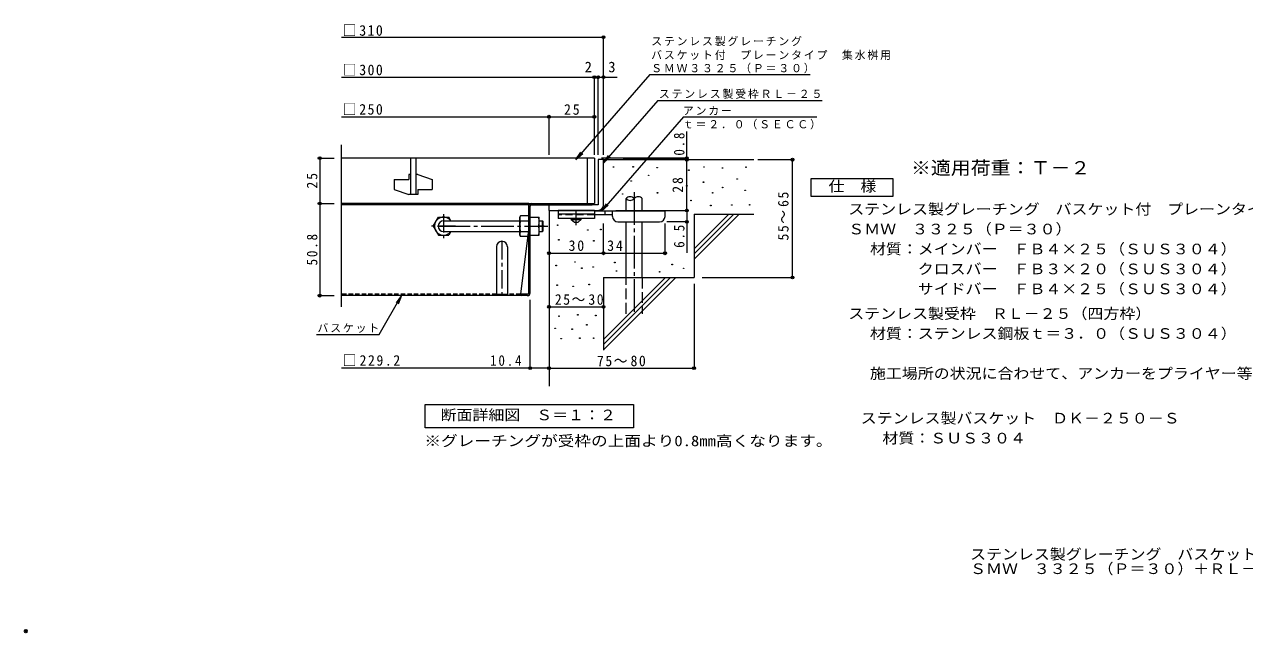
# Model space of a CAD drawing. Units: millimetres on the paper, enlarged 4 times, with parts at other scales. Extents: x -1190 to 910, y -842 to 650.
# Drawn here: x -1190 to 157, y -842 to -171 of the extents above; entities that cross this region are included whole.
import ezdxf
from ezdxf.enums import TextEntityAlignment as Align

# ---------------------------------------------------------------- set-up
doc = ezdxf.new("R2010")
doc.units = ezdxf.units.MM
doc.header["$LTSCALE"] = 4
doc.header["$PDMODE"] = 32
doc.header["$PDSIZE"] = 3.2
for name, pattern in [('CHAIN1', [8, 5, -1, 1, -1]), ('CHAIN2', [12, 9, -1, 1, -1]), ('DASHED1', [1.8, 1.2, -0.6]), ('DASHED2', [3, 2, -1]), ('DASHED3', [4, 3, -1])]:
    doc.linetypes.add(name, pattern=pattern)
for name, color, linetype, lineweight in [('D-0_芯', 7, 'Continuous', 9), ('D-1_躯体', 2, 'Continuous', 9), ('D-2_仕上', 3, 'Continuous', 9), ('D-4_その他', 7, 'Continuous', 9), ('D-5_文字', 7, 'Continuous', 9), ('D-6_寸法', 6, 'Continuous', 9), ('D-7_ハッチ', 2, 'Continuous', 9), ('D-8_記号', 2, 'Continuous', 9), ('D-9_0-HOJO', 4, 'Continuous', 9), ('D-B_7-WAKU-T', 2, 'Continuous', 9)]:
    doc.layers.add(name, color=color, linetype=linetype, lineweight=lineweight)
doc.layers.add('F-5_F-5ﾚｲﾔ', color=2, linetype='Continuous')
doc.layers.add('F-F_F-Fﾚｲﾔ', color=7, linetype='Continuous')
doc.styles.add('ＭＳ ゴシック', font='')
doc.styles.get('ＭＳ ゴシック').set_extended_font_data('MS Gothic')

msp = doc.modelspace()

# ---------------------------------------------------------------- linework, layer by layer
at = {"layer": 'D-0_芯'}
for points in [[(-539.584, -328.3), (-539.584, -327.7), (-538.984, -327.7), (-538.984, -328.3)], [(-517.928, -328.029), (-517.928, -327.429), (-517.328, -327.429), (-517.328, -328.029)], [(-491.4, -329.112), (-491.4, -328.512), (-490.8, -328.512), (-490.8, -329.112)], [(-456.48, -331.819), (-456.48, -331.219), (-455.88, -331.219), (-455.88, -331.819)], [(-439.696, -328.3), (-439.696, -327.7), (-439.096, -327.7), (-439.096, -328.3)], [(-419.394, -329.383), (-419.394, -328.782), (-418.794, -328.782), (-418.794, -329.383)], [(-393.407, -328.57), (-393.407, -327.97), (-392.807, -327.97), (-392.807, -328.57)], [(-520.094, -343.73), (-520.094, -343.129), (-519.494, -343.129), (-519.494, -343.73)], [(-500.874, -337.503), (-500.874, -336.903), (-500.274, -336.903), (-500.274, -337.503)], [(-458.645, -349.143), (-458.645, -348.543), (-458.045, -348.543), (-458.045, -349.143)], [(-440.238, -345.083), (-440.238, -344.483), (-439.638, -344.483), (-439.638, -345.083)], [(-403.152, -341.564), (-403.152, -340.964), (-402.552, -340.964), (-402.552, -341.564)], [(-529.568, -358.077), (-529.568, -357.476), (-528.968, -357.476), (-528.968, -358.077)], [(-491.129, -356.723), (-491.129, -356.123), (-490.529, -356.123), (-490.529, -356.723)], [(-430.222, -356.723), (-430.222, -356.123), (-429.622, -356.123), (-429.622, -356.723)], [(-419.123, -351.038), (-419.123, -350.438), (-418.523, -350.438), (-418.523, -351.038)], [(-394.219, -354.016), (-394.219, -353.416), (-393.619, -353.416), (-393.619, -354.016)], [(-454.043, -365.385), (-454.043, -364.785), (-453.443, -364.785), (-453.443, -365.385)], [(-432.117, -370.799), (-432.117, -370.199), (-431.517, -370.199), (-431.517, -370.799)], [(-409.107, -370.258), (-409.107, -369.658), (-408.507, -369.658), (-408.507, -370.258)], [(-389.346, -369.987), (-389.346, -369.387), (-388.746, -369.387), (-388.746, -369.987)], [(-601.32, -392.54), (-601.32, -391.94), (-600.72, -391.94), (-600.72, -392.54)], [(-568.023, -397.887), (-568.023, -397.286), (-567.423, -397.286), (-567.423, -397.887)], [(-553.534, -397.228), (-553.534, -396.628), (-552.934, -396.628), (-552.934, -397.228)], [(-599.965, -408.753), (-599.965, -408.153), (-599.365, -408.153), (-599.365, -408.753)], [(-561.437, -409.741), (-561.437, -409.141), (-560.837, -409.141), (-560.837, -409.741)], [(-602.896, -437.006), (-602.896, -436.406), (-602.296, -436.406), (-602.296, -437.006)], [(-582.183, -433.121), (-582.183, -432.521), (-581.583, -432.521), (-581.583, -433.121)], [(-574.609, -440.036), (-574.609, -439.436), (-574.009, -439.436), (-574.009, -440.036)], [(-561.982, -438.664), (-561.982, -438.064), (-561.382, -438.064), (-561.382, -438.664)], [(-538.058, -433.78), (-538.058, -433.179), (-537.458, -433.179), (-537.458, -433.78)], [(-536.411, -443), (-536.411, -442.4), (-535.811, -442.4), (-535.811, -443)], [(-488.713, -443.919), (-488.713, -443.319), (-488.113, -443.319), (-488.113, -443.919)], [(-474.907, -435.798), (-474.907, -435.198), (-474.307, -435.198), (-474.307, -435.798)], [(-462.164, -440.098), (-462.164, -439.498), (-461.564, -439.498), (-461.564, -440.098)], [(-566.603, -457.863), (-566.603, -457.263), (-566.003, -457.263), (-566.003, -457.863)], [(-601.929, -458.777), (-601.929, -458.176), (-601.329, -458.176), (-601.329, -458.777)], [(-584.266, -459.995), (-584.266, -459.395), (-583.666, -459.395), (-583.666, -459.995)], [(-599.798, -492.885), (-599.798, -492.285), (-599.198, -492.285), (-599.198, -492.885)], [(-579.089, -491.362), (-579.089, -490.762), (-578.489, -490.762), (-578.489, -491.362)], [(-559.142, -492.123), (-559.142, -491.523), (-558.542, -491.523), (-558.542, -492.123)], [(-604.061, -506.284), (-604.061, -505.684), (-603.461, -505.684), (-603.461, -506.284)], [(-585.18, -507.198), (-585.18, -506.598), (-584.58, -506.598), (-584.58, -507.198)], [(-569.039, -502.477), (-569.039, -501.877), (-568.439, -501.877), (-568.439, -502.477)], [(-597.514, -517.704), (-597.514, -517.104), (-596.914, -517.104), (-596.914, -517.704)], [(-576.805, -517.095), (-576.805, -516.495), (-576.205, -516.495), (-576.205, -517.095)], [(-561.578, -517.095), (-561.578, -516.495), (-560.978, -516.495), (-560.978, -517.095)]]:
    msp.add_lwpolyline(points, close=True, dxfattribs=at)
at = {"layer": 'D-1_躯体'}
for p, q in [((-556.434, -319.92), (-556.434, -369.92)), ((-550.434, -319.92), (-556.434, -319.92)), ((-550.434, -369.92), (-550.434, -319.92)), ((-781.898, -368.32), (-781.898, -369.92)), ((-741.898, -368.32), (-741.898, -369.92)), ((-556.434, -369.92), (-610.434, -369.92)), ((-610.434, -375.92), (-610.434, -369.92)), ((-610.434, -375.92), (-556.434, -375.92))]:
    msp.add_line(p, q, dxfattribs=at)
at = {"layer": 'D-1_躯体', "color": 3}
for p, q in [((-621.288, -387.32), (-617.888, -387.32)), ((-617.888, -387.32), (-616.888, -388.32)), ((-616.888, -398.32), (-616.888, -388.32)), ((-617.888, -399.32), (-616.888, -398.32))]:
    msp.add_line(p, q, dxfattribs=at)
msp.add_lwpolyline([(-621.288, -399.32), (-617.888, -399.32), (-617.888, -387.32)], dxfattribs=at)
at = {"layer": 'D-1_躯体'}
msp.add_arc((-556.434, -369.92), 6, 270, 0, dxfattribs=at)
at = {"layer": 'D-2_仕上'}
for p, q in [((-839.502, -482.428), (-839.502, -303.689)), ((-560.434, -318.32), (-839.502, -318.32)), ((-763.434, -318.32), (-763.434, -358.32)), ((-757.434, -318.32), (-757.434, -358.32)), ((-568.435, -318.32), (-568.435, -368.32)), ((-560.434, -318.32), (-560.434, -368.32)), ((-765.435, -336.32), (-765.435, -341.82)), ((-763.434, -336.32), (-765.435, -336.32)), ((-755.434, -336.32), (-757.434, -336.32)), ((-755.434, -336.32), (-739.434, -341.82)), ((-781.435, -341.82), (-781.435, -352.82)), ((-781.435, -341.82), (-765.435, -341.82)), ((-739.434, -341.82), (-739.434, -352.82)), ((-781.435, -352.82), (-765.435, -358.32)), ((-755.434, -358.32), (-765.435, -358.32)), ((-755.434, -352.82), (-755.434, -358.32)), ((-755.434, -352.82), (-739.434, -352.82)), ((-839.502, -368.32), (-560.434, -368.32))]:
    msp.add_line(p, q, dxfattribs=at)
at = {"layer": 'D-4_その他'}
for p, q in [((-839.501, -184.773), (-550.434, -184.773)), ((-550.434, -314.738), (-550.434, -183.573)), ((-560.434, -314.738), (-560.434, -227.851)), ((-556.434, -314.738), (-556.434, -227.851)), ((-839.501, -229.051), (-560.434, -229.051)), ((-560.434, -229.051), (-558.434, -229.051)), ((-558.434, -229.051), (-535.37, -229.051)), ((-839.501, -272.552), (-610.434, -272.552)), ((-610.434, -314.738), (-610.434, -271.352)), ((-610.434, -272.552), (-560.434, -272.552)), ((-458.448, -319.92), (-458.448, -288.741)), ((-864.862, -318.32), (-847.502, -318.32)), ((-863.662, -318.32), (-863.662, -368.32)), ((-457.248, -318.32), (-552.434, -318.32)), ((-457.248, -319.92), (-528.508, -319.92)), ((-458.448, -375.92), (-458.448, -319.92)), ((-380.022, -319.92), (-340.56, -319.92)), ((-341.76, -449.92), (-341.76, -319.92)), ((-864.862, -368.32), (-847.502, -368.32)), ((-863.662, -368.32), (-863.662, -469.92)), ((-536.83, -375.92), (-457.248, -375.92)), ((-458.448, -375.92), (-458.448, -422.62)), ((-550.431, -424.361), (-550.431, -390.52)), ((-482.431, -424.361), (-482.431, -390.52)), ((-457.248, -388.52), (-480.431, -388.52)), ((-450.434, -456.92), (-450.434, -551.12)), ((-441.54, -449.92), (-340.56, -449.92)), ((-864.862, -469.92), (-847.498, -469.92)), ((-773.256, -469.92), (-777.083, -479.159)), ((-631.288, -551.12), (-631.288, -474.72)), ((-610.434, -482.167), (-550.434, -482.167)), ((-867.334, -512.927), (-798.087, -512.927)), ((-631.288, -549.92), (-839.502, -549.92)), ((-610.434, -549.92), (-631.288, -549.92)), ((-610.434, -549.92), (-450.434, -549.92))]:
    msp.add_line(p, q, dxfattribs=at)
for points in [[(-610.431, -423.161), (-550.431, -423.161), (-482.431, -423.161)], [(-798.087, -512.927), (-773.256, -469.92), (-779.344, -477.853)]]:
    msp.add_lwpolyline(points, dxfattribs=at)
for p in [(-550.434, -184.773), (-560.434, -229.051), (-556.434, -229.051), (-550.434, -229.051), (-610.434, -272.552), (-560.434, -272.552), (-863.662, -318.32), (-458.448, -318.32), (-458.448, -319.92), (-341.76, -319.92), (-863.662, -368.32), (-458.448, -375.92), (-458.448, -388.52), (-610.431, -423.161), (-550.431, -423.161), (-482.431, -423.161), (-341.76, -449.92), (-863.662, -469.92), (-610.434, -482.167), (-550.434, -482.167), (-631.288, -549.92), (-610.434, -549.92), (-450.434, -549.92)]:
    msp.add_point(p, dxfattribs=at)
at = {"layer": 'D-5_文字'}
for p, q in [((-499.147, -226.08), (-580.822, -319.92)), ((-499.147, -226.08), (-322.4, -226.08)), ((-490.508, -254.756), (-550.434, -323.608)), ((-490.508, -254.756), (-309.177, -254.756)), ((-461.953, -272.681), (-314.972, -272.681)), ((-580.822, -319.92), (-575.298, -311.585)), ((-580.822, -319.92), (-573.329, -313.299)), ((-550.434, -323.608), (-544.91, -315.272)), ((-550.434, -323.608), (-542.941, -316.986)), ((-552.679, -376.92), (-545.185, -370.298)), ((-747.232, -589.92), (-517.232, -589.92)), ((-747.232, -615.92), (-747.232, -589.92)), ((-517.232, -589.92), (-517.232, -615.92)), ((-517.232, -615.92), (-747.232, -615.92))]:
    msp.add_line(p, q, dxfattribs=at)
msp.add_lwpolyline([(-461.953, -272.681), (-552.679, -376.92), (-547.154, -368.584)], dxfattribs=at)
msp.add_lwpolyline([(-321.008, -360.683), (-321.008, -340.683), (-231.008, -340.683), (-231.008, -360.683)], close=True, dxfattribs=at)
at = {"layer": 'D-6_寸法'}
for p, q in [((-550.434, -319.92), (-384.434, -319.92)), ((-525.517, -376.92), (-525.517, -362.92)), ((-507.517, -376.92), (-507.517, -362.92)), ((-610.434, -375.92), (-610.434, -569.92)), ((-525.517, -449.92), (-525.517, -388.52)), ((-507.517, -449.92), (-507.517, -388.52)), ((-450.434, -418.324), (-412.03, -379.92)), ((-450.434, -379.92), (-384.434, -379.92)), ((-450.434, -423.98), (-406.374, -379.92)), ((-450.434, -379.92), (-450.434, -449.92)), ((-450.434, -429.637), (-400.718, -379.92)), ((-550.434, -449.92), (-450.434, -449.92)), ((-550.434, -449.92), (-550.434, -529.92)), ((-550.434, -518.323), (-482.031, -449.92)), ((-550.434, -523.98), (-476.374, -449.92)), ((-550.434, -529.635), (-470.718, -449.92))]:
    msp.add_line(p, q, dxfattribs=at)
at = {"layer": 'D-6_寸法', "linetype": 'CHAIN2'}
msp.add_line((-516.517, -355.935), (-516.517, -489.92), dxfattribs=at)
at = {"layer": 'D-6_寸法', "linetype": 'DASHED3'}
for p, q in [((-525.517, -489.92), (-525.517, -449.92)), ((-507.517, -449.92), (-507.517, -489.92))]:
    msp.add_line(p, q, dxfattribs=at)
at = {"layer": 'D-6_寸法'}
for centre, start, end in [((-521.017, -366.981), 42.07146, 137.92854), ((-521.017, -358.858), 222.07146, 317.92854), ((-512.017, -366.981), 42.07146, 137.92854)]:
    msp.add_arc(centre, 6.062, start, end, dxfattribs=at)
at = {"layer": 'D-7_ハッチ'}
for p, q in [((-632.888, -368.32), (-839.498, -368.32)), ((-632.888, -369.92), (-839.498, -369.92)), ((-632.888, -466.987), (-632.888, -368.32)), ((-631.288, -466.72), (-631.288, -371.253)), ((-629.955, -369.92), (-562.881, -369.92)), ((-629.688, -368.32), (-562.881, -368.32)), ((-562.881, -368.32), (-562.881, -369.92)), ((-632.888, -394.32), (-642.112, -468.32)), ((-634.488, -469.92), (-839.498, -469.92)), ((-634.221, -468.32), (-642.112, -468.32))]:
    msp.add_line(p, q, dxfattribs=at)
at = {"layer": 'D-7_ハッチ', "linetype": 'DASHED1'}
for p, q in [((-668.488, -468.32), (-839.498, -468.32)), ((-642.112, -468.32), (-656.488, -468.32))]:
    msp.add_line(p, q, dxfattribs=at)
at = {"layer": 'D-7_ハッチ'}
for centre, radius, start, end in [((-629.688, -371.52), 3.2, 90, 180), ((-629.955, -371.253), 1.333, 90, 180), ((-640.512, -468.32), 1.6, 180, 270), ((-634.488, -466.72), 3.2, 270, 0), ((-634.221, -466.987), 1.333, 270, 0)]:
    msp.add_arc(centre, radius, start, end, dxfattribs=at)
at = {"layer": 'D-8_記号', "linetype": 'CHAIN1'}
for p, q in [((-726.888, -380.127), (-726.888, -406.513)), ((-713.695, -393.32), (-740.081, -393.32)), ((-662.488, -409.92), (-662.488, -469.92))]:
    msp.add_line(p, q, dxfattribs=at)
at = {"layer": 'D-8_記号'}
for p, q in [((-668.488, -415.92), (-668.488, -469.92)), ((-656.488, -415.92), (-656.488, -469.92)), ((-668.488, -468.32), (-656.488, -468.32))]:
    msp.add_line(p, q, dxfattribs=at)
msp.add_arc((-662.488, -415.92), 6, 0, 180, dxfattribs=at)
at = {"layer": 'D-9_0-HOJO', "color": 3}
for p, q in [((-600.431, -375.92), (-600.431, -384.92)), ((-560.431, -375.92), (-600.431, -375.92)), ((-560.431, -375.92), (-560.431, -384.92)), ((-560.431, -379.92), (-600.431, -379.92)), ((-560.431, -384.92), (-600.431, -384.92))]:
    msp.add_line(p, q, dxfattribs=at)
at = {"layer": 'D-9_0-HOJO', "linetype": 'CHAIN1'}
msp.add_line((-580.431, -392.016), (-580.431, -375.92), dxfattribs=at)
at = {"layer": 'D-9_0-HOJO'}
for p, q in [((-482.431, -376.92), (-560.431, -376.92)), ((-548.431, -380.92), (-548.431, -376.92)), ((-540.431, -382.52), (-540.431, -376.92)), ((-482.431, -382.52), (-482.431, -376.92)), ((-540.421, -380.92), (-560.431, -380.92)), ((-534.431, -388.52), (-488.431, -388.52))]:
    msp.add_line(p, q, dxfattribs=at)
at = {"layer": 'D-9_0-HOJO', "color": 3, "linetype": 'DASHED2'}
msp.add_line((-560.431, -380.92), (-600.431, -380.92), dxfattribs=at)
at = {"layer": 'D-9_0-HOJO', "color": 2}
for p, q in [((-585.931, -385.92), (-585.931, -384.92)), ((-585.931, -385.92), (-582.431, -388.919)), ((-585.931, -385.92), (-574.931, -385.92)), ((-582.431, -388.919), (-578.431, -388.919)), ((-578.431, -388.919), (-574.931, -385.92)), ((-574.931, -385.92), (-574.931, -384.92))]:
    msp.add_line(p, q, dxfattribs=at)
at = {"layer": 'D-9_0-HOJO'}
for centre, start, end in [((-534.431, -382.52), 180, 270), ((-488.431, -382.52), 270, 0)]:
    msp.add_arc(centre, 6, start, end, dxfattribs=at)
at = {"layer": 'D-B_7-WAKU-T'}
for p, q in [((-738.388, -393.32), (-732.615, -383.32)), ((-732.615, -383.32), (-721.162, -383.32)), ((-718.861, -387.304), (-721.162, -383.32)), ((-642.895, -383.32), (-642.029, -381.82)), ((-642.895, -403.32), (-642.895, -383.32)), ((-632.895, -381.82), (-642.029, -381.82)), ((-642.029, -387.593), (-632.895, -387.593)), ((-631.288, -383.32), (-621.288, -383.32)), ((-621.288, -403.32), (-621.288, -383.32)), ((-738.388, -393.32), (-732.615, -403.32)), ((-732.615, -403.32), (-721.162, -403.32)), ((-718.852, -399.32), (-721.162, -403.32)), ((-642.895, -403.32), (-642.029, -404.82)), ((-642.029, -399.047), (-632.895, -399.047)), ((-631.288, -393.32), (-622.154, -393.32)), ((-631.288, -403.32), (-621.288, -403.32)), ((-632.895, -404.82), (-642.029, -404.82))]:
    msp.add_line(p, q, dxfattribs=at)
at = {"layer": 'D-B_7-WAKU-T', "color": 3}
for p, q in [((-726.888, -387.32), (-642.895, -387.32)), ((-726.888, -399.32), (-642.895, -399.32))]:
    msp.add_line(p, q, dxfattribs=at)
at = {"layer": 'D-B_7-WAKU-T', "color": 3, "linetype": 'CHAIN2'}
msp.add_line((-733.464, -393.32), (-611.886, -393.32), dxfattribs=at)
at = {"layer": 'D-B_7-WAKU-T', "linetype": 'CHAIN1'}
msp.add_line((-615.915, -393.32), (-622.039, -393.32), dxfattribs=at)
at = {"layer": 'D-B_7-WAKU-T'}
for centre, radius, start, end in [((-726.888, -393.32), 10, 36.87019, 323.12981), ((-636.331, -385.11), 6.579, 149.99998, 176.07924), ((-637.425, -384.64), 5.47, 180.2103, 212.68507), ((-623.53, -393.32), 19.365, 162.79973, 197.20026), ((-636.154, -388.32), 14.866, 340.34633, 19.65366), ((-637.425, -402), 5.47, 147.31491, 179.78969), ((-636.331, -401.53), 6.579, 183.92075, 210), ((-636.154, -398.32), 14.866, 340.34633, 19.65366)]:
    msp.add_arc(centre, radius, start, end, dxfattribs=at)
at = {"layer": 'D-B_7-WAKU-T', "color": 3}
msp.add_arc((-726.888, -393.32), 6, 90, 270, dxfattribs=at)
at = {"layer": 'F-F_F-Fﾚｲﾔ'}
msp.add_point((-1188, -840), dxfattribs=at)

# ---------------------------------------------------------------- texts
at = {"layer": 'D-4_その他', "color": 2, "style": 'ＭＳ ゴシック'}
for s, p in [('2', (-571.17, -227.052)), ('3', (-545.114, -227.052))]:
    msp.add_text(s, height=11.73, dxfattribs=at).set_placement(p, align=Align.BOTTOM_LEFT)
for s, width, p in [('ステンレス製バスケット\u3000ＤＫ－２５０－Ｓ', 1.1, (-266.395, -614.474)), ('材質：ＳＵＳ３０４', 1.1, (-242.51, -636.474)), ('※グレーチングが受枠の上面より0.8mm高くなります。', 1.15, (-748.182, -639.505))]:
    msp.add_text(s, height=11.73, dxfattribs=dict(at, width=width)).set_placement(p, align=Align.BOTTOM_LEFT)
at = {"layer": 'D-4_その他', "color": 2, "char_height": 11.73, "attachment_point": 7, "style": 'ＭＳ ゴシック'}
for s, insert in [('\\T1.21;\\W0.95;□310', (-838.345, -183.55)), ('\\T1.21;\\W0.95;□300', (-838.345, -227.051)), ('\\T1.21;\\W0.95;□250', (-838.345, -270.552)), ('\\T1.27;\\W0.95;25', (-593.934, -270.552)), ('\\T1.27;\\W0.95;30', (-588.931, -420.761)), ('\\T1.27;\\W0.95;34', (-546.284, -420.761)), ('\\T1.22;\\W0.95;25～30', (-604.115, -480.168)), ('\\T1.23;\\W0.95;□229.2', (-838.345, -547.52)), ('\\T1.28;\\W0.9;10.4', (-675.554, -547.52)), ('\\T1.22;\\W0.95;75～80', (-557.581, -547.92))]:
    msp.add_mtext(s, dxfattribs=dict(at, insert=insert))
at = {"layer": 'D-4_その他', "color": 2, "char_height": 11.73, "attachment_point": 7, "rotation": 90, "style": 'ＭＳ ゴシック'}
for s, insert in [('\\T1.27;\\W0.9;0.8', (-460.848, -315.487)), ('\\T1.27;\\W0.95;25', (-866.062, -351.82)), ('\\T1.27;\\W0.95;28', (-462.448, -356.42)), ('\\T1.22;\\W0.95;55～65', (-345.972, -409.122)), ('\\T1.28;\\W0.9;50.8', (-866.062, -436.62)), ('\\T1.27;\\W0.9;6.5', (-460.848, -417.198))]:
    msp.add_mtext(s, dxfattribs=dict(at, insert=insert))
at = {"layer": 'D-4_その他', "insert": (-866.087, -511.024), "char_height": 8.798, "attachment_point": 7, "style": 'ＭＳ ゴシック'}
msp.add_mtext('\\T1.17;バスケット', dxfattribs=at)
at = {"layer": 'D-5_文字', "color": 3, "style": 'ＭＳ ゴシック', "width": 1.1}
msp.add_text('※適用荷重：Ｔ－２', height=14.66, dxfattribs=at).set_placement((-211.008, -340.683), align=Align.BOTTOM_LEFT)
at = {"layer": 'D-5_文字', "color": 2, "style": 'ＭＳ ゴシック', "width": 1.1}
for s, p in [('仕\u3000様', (-302.008, -358.683)), ('ステンレス製グレーチング\u3000バスケット付\u3000プレーンタイプ\u3000集水桝用', (-280.172, -383.851)), ('ＳＭＷ\u3000３３２５（Ｐ＝３０）', (-280.172, -405.851)), ('材質：メインバー\u3000ＦＢ４×２５（ＳＵＳ３０４）', (-256.287, -427.851)), ('\u3000\u3000\u3000クロスバー\u3000ＦＢ３×２０（ＳＵＳ３０４）', (-256.287, -449.851)), ('\u3000\u3000\u3000サイドバー\u3000ＦＢ４×２５（ＳＵＳ３０４）', (-256.287, -471.851)), ('ステンレス製受枠\u3000ＲＬ－２５（四方枠）', (-280.172, -499.088)), ('材質：ステンレス鋼板ｔ＝３．０（ＳＵＳ３０４）', (-256.287, -521.088)), ('施工場所の状況に合わせて、アンカーをプライヤー等で折り曲げてご使用ください。', (-256.287, -565.088)), ('断面詳細図\u3000Ｓ＝１：２', (-730.232, -610.92))]:
    msp.add_text(s, height=11.73, dxfattribs=at).set_placement(p, align=Align.BOTTOM_LEFT)
at = {"layer": 'D-5_文字', "char_height": 8.798, "attachment_point": 7, "style": 'ＭＳ ゴシック'}
for s, insert in [('\\T1.17;ステンレス製グレーチング', (-497.767, -194.771)), ('\\T1.17;バスケット付\u3000プレーンタイプ\u3000集水桝用', (-497.767, -210.017)), ('\\T1.17;ＳＭＷ３３２５（Ｐ＝３０）', (-497.767, -224.672)), ('\\T1.17;ステンレス製受枠ＲＬ－２５', (-489.261, -252.852)), ('\\T1.17;アンカー', (-462.78, -270.817)), ('\\T1.17;ｔ＝２．０（ＳＥＣＣ）', (-462.78, -286.544))]:
    msp.add_mtext(s, dxfattribs=dict(at, insert=insert))
at = {"layer": 'F-5_F-5ﾚｲﾔ', "style": 'ＭＳ ゴシック', "width": 1.1}
for s, p in [('ステンレス製グレーチング\u3000バスケット付\u3000プレーンタイプ\u3000集水桝用', (-145.731, -764.546)), ('ＳＭＷ\u3000３３２５（Ｐ＝３０）＋ＲＬ－２５（四方枠）＋ＤＫ－２５０－Ｓ', (-145.731, -780.546))]:
    msp.add_text(s, height=11.73, dxfattribs=at).set_placement(p, align=Align.BOTTOM_LEFT)

doc.saveas('drawing.dxf')
